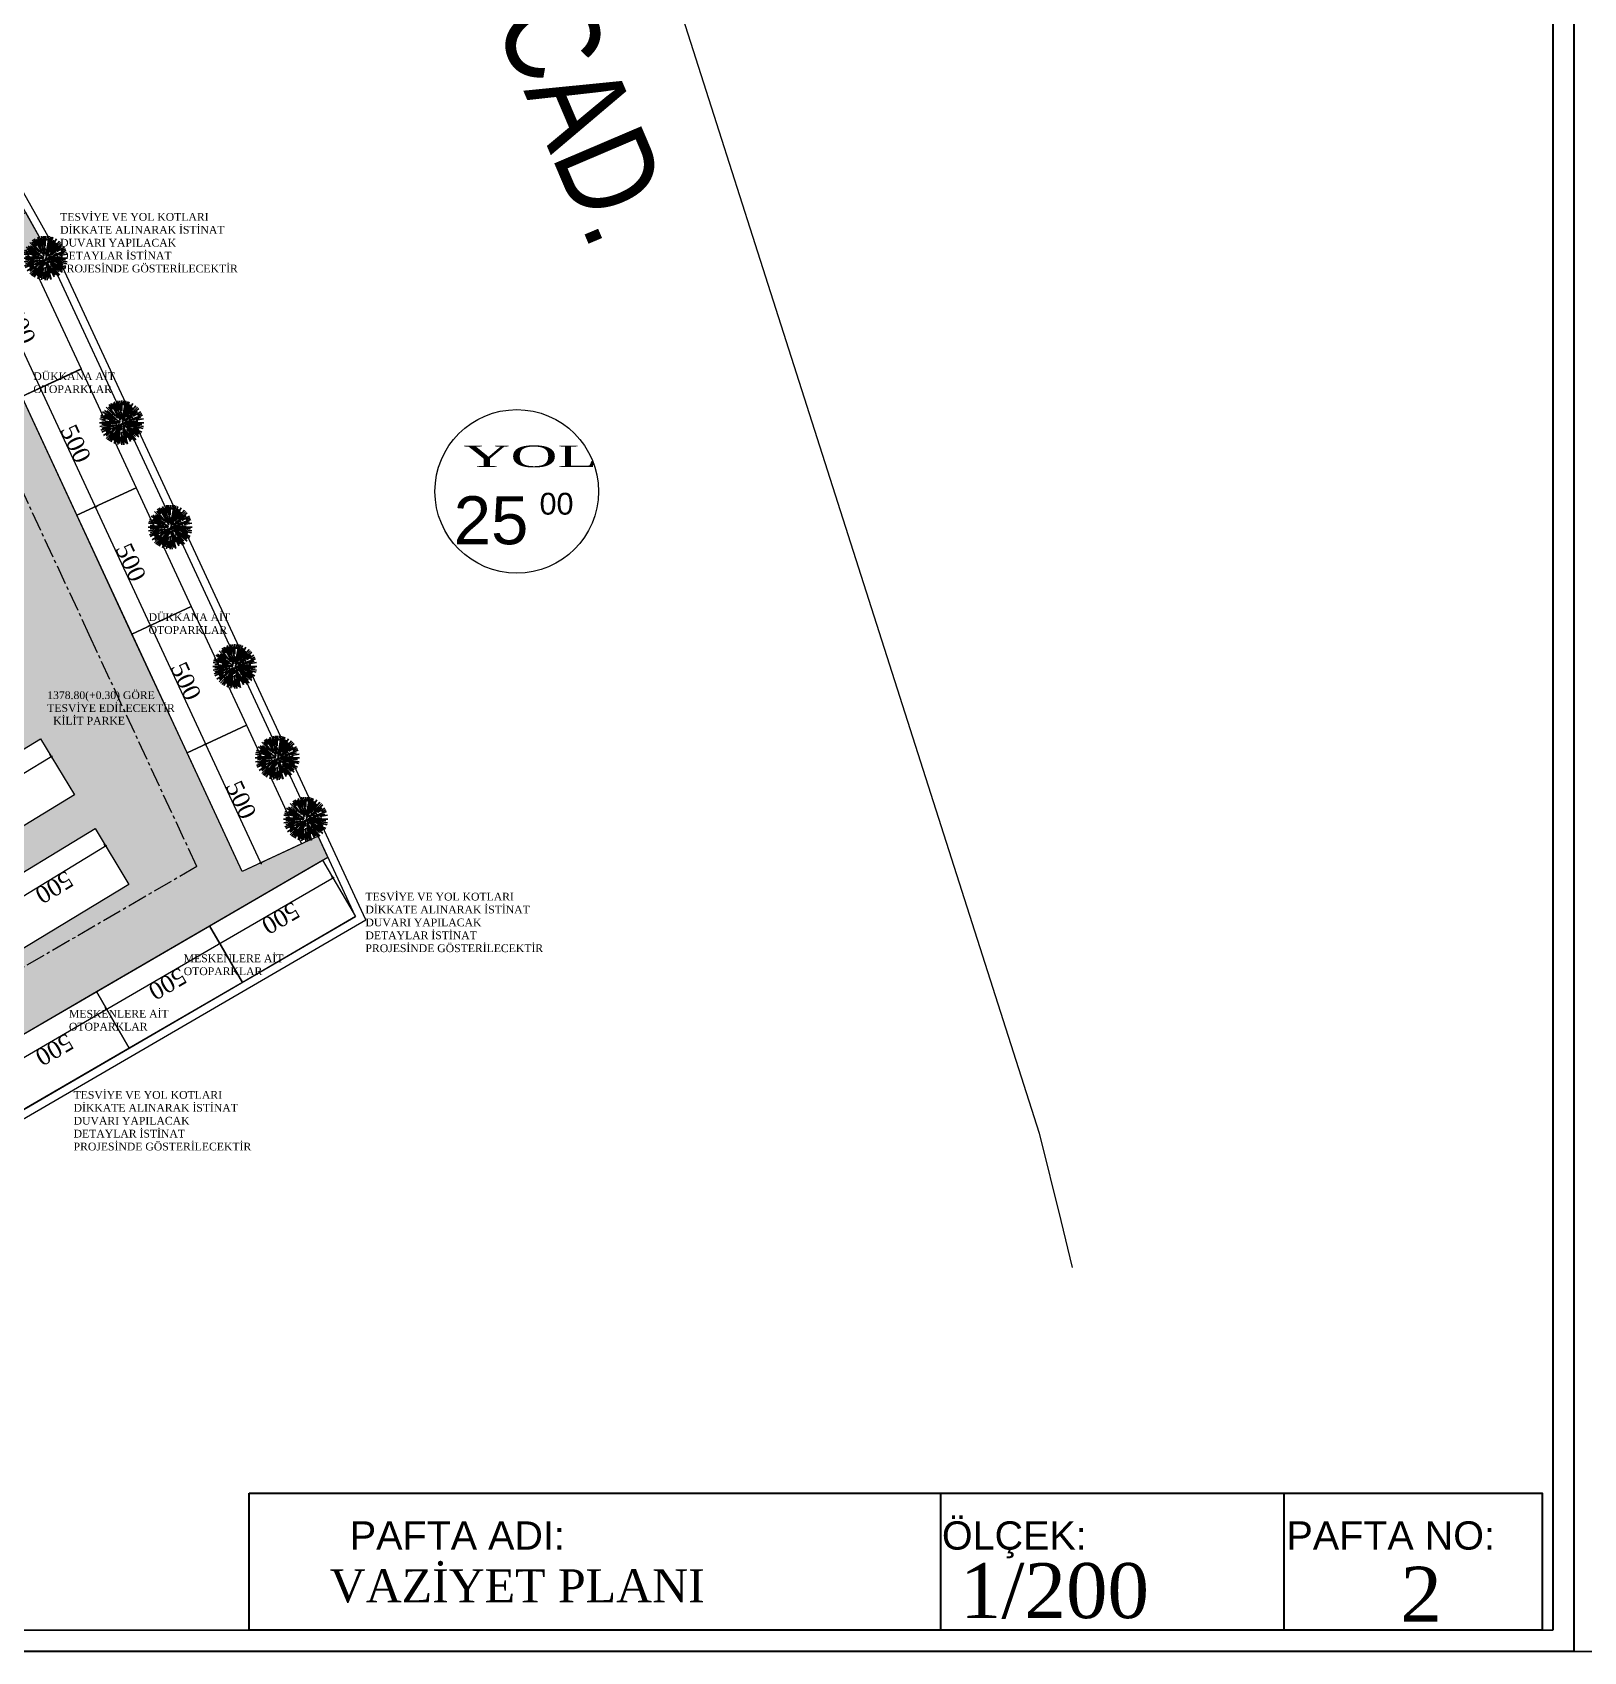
# Model space of a CAD drawing. Header units: millimetres. Extents: x 2232 to 85269, y -3593 to 5869.
# Drawn here: x 9648 to 11130, y -3593 to -2047 of the extents above; entities that cross this region are included whole.
import ezdxf

# ---------------------------------------------------------------- set-up
doc = ezdxf.new("R2010")
doc.units = ezdxf.units.MM
doc.linetypes.add('CENTER2', pattern=[112.5, 75, -12.5, 12.5, -12.5])
for name, color, linetype, lineweight in [('03_PARSEL_ALN_YENI', 40, 'Continuous', 0), ('duvar', 232, 'Continuous', 30), ('gorunus2', 21, 'Continuous', 5), ('sıva iç', 21, 'Continuous', 0), ('taramaa', 8, 'Continuous', 13), ('TEVHID', 4, 'Continuous', 0), ('yazı', 11, 'Continuous', 20), ('YOLATERK', 143, 'Continuous', 0), ('çerceve', 4, 'Continuous', 30), ('ÖLÇÜ İÇ', 7, 'Continuous', 9)]:
    doc.layers.add(name, color=color, linetype=linetype, lineweight=lineweight)
for name, color, linetype in [('BOSQUENUEVO', 64, 'Continuous'), ('LINES', 50, 'Continuous'), ('YAZI_YOL', 7, 'Continuous')]:
    doc.layers.add(name, color=color, linetype=linetype)
doc.styles.add('m2', font='arial.ttf', dxfattribs={"width": 0.8, "height": 16})
doc.styles.add('MEKANISIMLERI', font='arial.ttf', dxfattribs={"height": 12})
doc.styles.add('ROMANT', font='times.ttf')
doc.styles.get("Standard").update_dxf_attribs({"font": 'arial.ttf'})
doc.styles.add('Times roman', font='times.ttf')
doc.dimstyles.new('VAZİYET ÖLÇÜ', dxfattribs={"dimtxt": 65, "dimasz": 5, "dimexe": 5, "dimexo": 0, "dimgap": 0, "dimtad": 1, "dimdec": 0, "dimzin": 3, "dimdsep": 46, "dimtxsty": 'ROMANT', "dimblk": 'fm-dim', "dimcen": 9, "dimdle": 1.25, "dimse1": 1, "dimse2": 1, "dimaunit": 1, "dimadec": 4, "dimazin": 0, "dimtfac": 0.75, "dimtdec": 0, "dimtix": 1, "dimtofl": 0, "dimtmove": 2, "dimatfit": 3, "dimldrblk": '11_AR2', "dimfxl": 1, "dimtvp": 1, "dimtolj": 1, "dimtzin": 3, "dimarcsym": 0})

# ---------------------------------------------------------------- blocks, each defined once
blk = doc.blocks.new('fm-dim')
at = {"linetype": 'Continuous'}
for p, q in [((-0.5, 0), (-1, 0)), ((0, 0.5), (0, 2)), ((0, -0.5), (0, -2)), ((0.5, 0), (1, 0))]:
    blk.add_line(p, q, dxfattribs=at)
at = {"color": 9, "linetype": 'Continuous'}
blk.add_circle((0, 0), 0.5, dxfattribs=at)
blk = doc.blocks.new('*D20')
at = {"layer": 'Defpoints', "color": 0, "transparency": 16777216}
for p in [(784747.6, -318397.9, -11.6), (784747.6, -318397.9), (784747.6, -318897.9, -11.6)]:
    blk.add_point(p, dxfattribs=at)
at = {"layer": 'ÖLÇÜ İÇ', "color": 0, "lineweight": -2, "transparency": 16777216}
blk.add_line((784747.6, -318892.9), (784747.6, -318402.9), dxfattribs=at)
at = {"layer": 'ÖLÇÜ İÇ', "color": 0, "lineweight": -2, "transparency": 16777216, "xscale": 5, "yscale": 5, "zscale": 5}
for p, rotation in [((784747.6, -318397.9), 90.00000000002727), ((784747.6, -318897.9), 270.0000000000273)]:
    blk.add_blockref('fm-dim', p, dxfattribs=dict(at, rotation=rotation))
at = {"layer": 'ÖLÇÜ İÇ', "color": 0, "transparency": 16777216, "insert": (784780.6, -318647.9), "char_height": 65, "attachment_point": 5, "rotation": 270, "style": 'ROMANT'}
blk.add_mtext('\\A1;500', dxfattribs=at)
blk = doc.blocks.new('11_AR2')
blk.add_line((-0.5, 0), (-1, 0))
blk.add_circle((0, 0), 0.5)
blk = doc.blocks.new('02PTRX23')
at = {"color": 0, "linetype": 'ByBlock'}
for p, q in [((-0.208, 0.302), (-0.286, 0.413)), ((-0.027, 0.052), (-0.249, 0.436)), ((-0.071, 0.157), (-0.2, 0.435)), ((-0.092, 0.258), (-0.17, 0.473)), ((-0.02, 0.084), (-0.118, 0.449)), ((-0.058, 0.34), (-0.086, 0.496)), ((-0.008, 0.105), (-0.042, 0.501)), ((0.001, 0.275), (0.001, 0.503)), ((0.011, 0.06), (0.088, 0.496)), ((0.027, 0.074), (0.172, 0.473)), ((0.036, 0.399), (0.045, 0.501)), ((0.043, 0.075), (0.251, 0.436)), ((0.059, 0.218), (0.131, 0.486)), ((0.073, 0.157), (0.192, 0.412)), ((0.108, 0.131), (0.322, 0.386)), ((-0.043, 0.003), (-0.499, 0.003)), ((-0.364, 0.067), (-0.491, 0.09)), ((-0.145, 0.042), (-0.482, 0.133)), ((-0.203, 0.077), (-0.469, 0.174)), ((-0.16, 0.017), (-0.45, 0.043)), ((-0.026, 0.019), (-0.432, 0.253)), ((-0.138, 0.068), (-0.389, 0.185)), ((-0.122, 0.089), (-0.388, 0.276)), ((-0.144, 0.149), (-0.352, 0.357)), ((-0.198, 0.17), (-0.331, 0.282)), ((-0.088, 0.109), (-0.302, 0.364)), ((-0.068, 0.015), (-0.285, 0.054)), ((0.001, 0.003), (0.397, -0.141)), ((0.001, 0.003), (0.077, -0.106)), ((0.012, 0.018), (0.075, 0.108)), ((0.047, 0.011), (0.233, 0.044)), ((0.073, 0.045), (0.22, 0.129)), ((0.076, 0.066), (0.384, 0.325)), ((0.084, 0.003), (0.501, 0.003)), ((0.086, 0.026), (0.435, 0.119)), ((0.114, 0.164), (0.245, 0.351)), ((0.123, 0.088), (0.361, 0.255)), ((0.152, 0.016), (0.362, 0.035)), ((0.168, 0.064), (0.471, 0.174)), ((0.188, 0.19), (0.355, 0.357)), ((0.263, 0.154), (0.434, 0.253)), ((0.32, 0.059), (0.494, 0.09)), ((0.355, 0.168), (0.454, 0.214)), ((-0.246, -0.04), (-0.491, -0.084)), ((-0.105, -0.035), (-0.469, -0.168)), ((-0.254, -0.116), (-0.452, -0.208)), ((-0.116, -0.007), (-0.45, -0.036)), ((-0.162, -0.041), (-0.449, -0.117)), ((-0.259, -0.179), (-0.408, -0.284)), ((-0.155, -0.087), (-0.358, -0.204)), ((-0.068, -0.066), (-0.352, -0.35)), ((-0.109, -0.09), (-0.349, -0.291)), ((-0.183, -0.217), (-0.32, -0.38)), ((-0.014, -0.019), (-0.286, -0.406)), ((-0.101, -0.174), (-0.249, -0.43)), ((-0.047, -0.031), (-0.218, -0.15)), ((-0.057, -0.121), (-0.183, -0.391)), ((-0.027, -0.075), (-0.17, -0.467)), ((-0.03, -0.112), (-0.118, -0.441)), ((-0.038, -0.22), (-0.086, -0.489)), ((-0.027, -0.318), (-0.04, -0.466)), ((-0.002, -0.028), (-0.014, -0.167)), ((0.001, -0.199), (0.001, -0.497)), ((0.023, -0.077), (0.131, -0.48)), ((0.024, -0.128), (0.083, -0.46)), ((0.026, -0.286), (0.045, -0.495)), ((0.036, -0.003), (0.494, -0.084)), ((0.037, -0.074), (0.198, -0.418)), ((0.047, -0.123), (0.124, -0.336)), ((0.062, -0.058), (0.312, -0.308)), ((0.065, -0.05), (0.384, -0.318)), ((0.077, -0.032), (0.106, -0.046)), ((0.101, -0.17), (0.222, -0.38)), ((0.118, -0.064), (0.434, -0.247)), ((0.119, -0.137), (0.322, -0.38)), ((0.128, -0.008), (0.457, -0.037)), ((0.159, -0.223), (0.288, -0.406)), ((0.169, -0.114), (0.382, -0.264)), ((0.177, -0.044), (0.484, -0.126)), ((0.262, -0.118), (0.454, -0.208))]:
    blk.add_line(p, q, dxfattribs=at)
blk = doc.blocks.new('FGFDGFDG')
at = {"layer": 'ÖLÇÜ İÇ', "color": 3}
blk.add_lwpolyline([(784669.4, -318397.9), (784919.4, -318397.9), (784919.4, -318897.9), (784669.4, -318897.9)], close=True, dxfattribs=at)
at = {"layer": 'ÖLÇÜ İÇ'}
dim = blk.add_aligned_dim(p1=(784747.6, -318897.9), p2=(784747.6, -318397.9), distance=0, dimstyle='VAZİYET ÖLÇÜ', dxfattribs=at)
dim.commit()
dim.dimension.update_dxf_attribs({"geometry": '*D20', "text_midpoint": (784780.6, -318647.9, 11.6)})
blk = doc.blocks.new('fgfd')
at = {"layer": 'taramaa'}
h = blk.add_hatch(dxfattribs=at)
h.set_pattern_fill('AR-HBONE', color=256, scale=8)
h.set_pattern_definition([(45, (66715.295, 0), (0, 45.254834), [96, -32]), (135, (66737.922, 22.627), (4e-15, 45.254834), [96, -32])])
h.paths.add_polyline_path([(1152046.3, -446180.5), (1151618.9, -446440), (1151489.1, -446226.3), (1151916.5, -445966.8)], flags=16)
h.paths.add_polyline_path([(1151191.5, -446699.5), (1151061.7, -446485.8), (1151489.1, -446226.3), (1151618.9, -446440)], flags=16)
h.paths.add_polyline_path([(1150983.8, -446357.6), (1150854, -446143.9), (1151281.4, -445884.4), (1151411.2, -446098.1)], flags=16)
h.paths.add_polyline_path([(1151411.2, -446098.1), (1151281.4, -445884.4), (1151708.8, -445625), (1151838.6, -445838.7)], flags=16)
h.paths.add_polyline_path([(1152046.3, -446180.5), (1151916.5, -445966.8), (1152343.9, -445707.3), (1152473.7, -445921)], flags=16)
h.paths.add_polyline_path([(1152473.7, -445921), (1152343.9, -445707.3), (1152771.3, -445447.9), (1152901.1, -445661.6)], flags=16)
h.paths.add_polyline_path([(1151838.6, -445838.7), (1151708.8, -445625), (1152136.2, -445365.5), (1152266, -445579.2)], flags=16)
h.paths.add_polyline_path([(1152266, -445579.2), (1152136.2, -445365.5), (1152563.6, -445106), (1152693.4, -445319.7)], flags=16)
h.paths.add_polyline_path([(1152058.4, -445237.2), (1151928.7, -445023.5), (1152356.1, -444764.1), (1152485.8, -444977.8)], flags=16)
h.paths.add_polyline_path([(1151631, -445496.7), (1151501.3, -445283), (1151928.7, -445023.5), (1152058.4, -445237.2)], flags=16)
h.paths.add_polyline_path([(1151203.6, -445756.2), (1151073.9, -445542.5), (1151501.3, -445283), (1151631, -445496.7)], flags=16)
h.paths.add_polyline_path([(1150776.2, -446015.7), (1150646.5, -445802), (1151073.9, -445542.5), (1151203.6, -445756.2)], flags=16)
h.paths.add_polyline_path([(1150866.3, -445200.6), (1150996, -445414.3), (1150568.6, -445673.8), (1150438.9, -445460.1)], flags=16)
h.paths.add_polyline_path([(1151850.8, -444895.3), (1151423.4, -445154.8), (1151293.7, -444941.1), (1151721.1, -444681.6)], flags=16)
h.paths.add_polyline_path([(1151293.7, -444941.1), (1151423.4, -445154.8), (1150996, -445414.3), (1150866.3, -445200.6)], flags=16)
h.paths.add_polyline_path([(1152148.5, -444422.2), (1152278.2, -444635.9), (1151850.8, -444895.3), (1151721.1, -444681.6)], flags=16)
h.paths.add_polyline_path([(1151940.9, -444080.3), (1152070.6, -444294), (1151643.2, -444553.4), (1151513.5, -444339.7)], flags=16)
h.paths.add_polyline_path([(1151513.5, -444339.7), (1151643.2, -444553.4), (1151215.8, -444812.9), (1151086.1, -444599.2)], flags=16)
h.paths.add_polyline_path([(1151086.1, -444599.2), (1151215.8, -444812.9), (1150788.4, -445072.4), (1150658.7, -444858.7)], flags=16)
h.paths.add_polyline_path([(1150658.7, -444858.7), (1150788.4, -445072.4), (1150361, -445331.9), (1150231.3, -445118.2)], flags=16)
h.paths.add_polyline_path([(1150364.3, -441013), (1150323.1, -441003), (1150410.1, -440950.2), (1150451.3, -440960.3)])
edge = h.paths.add_edge_path()
edge.add_arc((1150366, -441023.7), 10.8, 31.26243, 99.68581)
edge.add_line((1150364.2, -441013.1), (1150463.4, -440952.9))
edge.add_line((1150463.4, -440952.9), (1149947, -440102.4))
edge.add_line((1149947, -440102.4), (1149895, -440134))
edge.add_line((1149895, -440134), (1149895, -440133.8))
edge.add_arc((1149886.3, -440127.6), 10.8, 324.68581, 391.26243)
edge.add_line((1149895.4, -440122), (1149941.2, -440094.2))
edge.add_arc((1149950.4, -440088.7), 10.8, 211.26243, 301.26243)
edge.add_line((1149955.9, -440097.8), (1150471.5, -440947.1))
edge.add_arc((1150477.1, -440956.3), 10.8, 121.26243, 211.26243)
edge.add_line((1150467.9, -440961.9), (1150375.2, -441018.2))
h.paths.add_polyline_path([(1149944.3, -440155.7), (1149954.3, -440114.5), (1150456, -440940.8), (1150414.8, -440930.8)])
h.paths.add_polyline_path([(1150387.3, -440924), (1150414.8, -440930.8), (1150422.2, -440942.8), (1150394.7, -440936.1)])
h.paths.add_polyline_path([(1149601, -439773.3), (1149607.7, -439745.8), (1149865.5, -440170.4), (1149858.8, -440197.9)])
h.paths.add_polyline_path([(1149588.3, -439741.1), (1149600.4, -439733.8), (1149607.7, -439745.8), (1149610.1, -439735.9), (1149593.2, -439721.1)])
h.paths.add_polyline_path([(1147763.2, -440802.4), (1149115.9, -439981.1), (1149121.1, -439989.6), (1149581, -439710.4), (1149559.9, -439692.1), (1149772, -439448.1), (1149284.7, -439024.9), (1149008.1, -439091.7), (1148514.2, -439278.6), (1148524.9, -439306.6), (1148393, -439397.7), (1148753, -439744.7), (1148579.5, -439924.7), (1148554.4, -439900.5), (1147860.3, -440620.4), (1147500.4, -440273.4), (1147464.5, -440310.5)])
h.paths.add_polyline_path([(1150165.9, -444923.9), (1150174.2, -444937.4), (1150179.5, -444915.6)])
h.paths.add_polyline_path([(1152027.6, -443770.2), (1152055, -443777), (1152047.7, -443764.9), (1152020.2, -443758.2)])
h.paths.add_polyline_path([(1151378.9, -442460.9), (1151880.6, -443287.3), (1151839.4, -443277.2), (1151368.8, -442502.1)])
h.paths.add_polyline_path([(1151880.6, -443287.3), (1151887.9, -443299.3), (1151846.7, -443289.3), (1151839.4, -443277.2)])
h.paths.add_polyline_path([(1151755.1, -443321.5), (1151782.6, -443328.2), (1151794.7, -443320.9), (1151767.2, -443314.1)])
h.paths.add_polyline_path([(1151359.5, -442456.2), (1151349.4, -442497.4), (1151262.4, -442550.2), (1151272.5, -442508.9)])
edge = h.paths.add_edge_path()
edge.add_line((1150371.6, -441032.9), (1151258.2, -442493.4))
edge.add_arc((1151263.8, -442502.5), 10.8, 121.26243, 189.68581)
edge.add_line((1151253.2, -442504.4), (1151253.1, -442504.2))
edge.add_line((1151253.1, -442504.2), (1151238.3, -442564.8))
edge.add_line((1151238.3, -442564.8), (1151250.4, -442557.5))
edge.add_line((1151250.4, -442557.5), (1151257.7, -442569.6))
edge.add_line((1151257.7, -442569.6), (1151262.4, -442550.2))
edge.add_line((1151262.4, -442550.2), (1151361.5, -442490))
edge.add_line((1151361.5, -442490), (1151354.8, -442517.5))
edge.add_line((1151354.8, -442517.5), (1151362.1, -442529.6))
edge.add_line((1151362.1, -442529.6), (1151368.8, -442502.1))
edge.add_line((1151368.8, -442502.1), (1151839.4, -443277.2))
edge.add_line((1151839.4, -443277.2), (1151811.9, -443270.5))
edge.add_line((1151811.9, -443270.5), (1151819.2, -443282.6))
edge.add_line((1151819.2, -443282.6), (1151807.1, -443289.9))
edge.add_line((1151807.1, -443289.9), (1151875.8, -443306.7))
edge.add_line((1151875.8, -443306.7), (1151835.9, -443330.9))
edge.add_line((1151835.9, -443330.9), (1151835.7, -443331))
edge.add_arc((1151837.5, -443341.6), 10.8, 99.68581, 142.83904)
edge.add_line((1151829, -443335.1), (1151823.8, -443338.3))
edge.add_line((1151823.8, -443338.3), (1151782.6, -443328.2))
edge.add_line((1151782.6, -443328.2), (1151789.9, -443340.3))
edge.add_line((1151789.9, -443340.3), (1151831.1, -443350.4))
edge.add_line((1151831.1, -443350.4), (1151831, -443350.2))
edge.add_arc((1151837.5, -443341.6), 10.8, 232.83904, 301.26243)
edge.add_line((1151843.1, -443350.8), (1152104.4, -443781.2))
edge.add_arc((1152110, -443790.4), 10.8, 121.26243, 211.26243)
edge.add_line((1152100.8, -443796), (1150187.3, -444957.7))
edge.add_arc((1150178.1, -444963.2), 10.8, 31.26243, 121.26243)
edge.add_line((1150172.6, -444954), (1150157.4, -444929))
edge.add_line((1150157.4, -444929), (1149896.7, -445087.3))
edge.add_line((1149896.7, -445087.3), (1151175.6, -447193.5))
edge.add_line((1151175.6, -447193.5), (1151179.2, -447191.9))
edge.add_line((1151179.2, -447191.9), (1151078.5, -446963.1))
edge.add_line((1151078.5, -446963.1), (1151536.2, -446761.8))
edge.add_line((1151536.2, -446761.8), (1151636.9, -446990.6))
edge.add_line((1151636.9, -446990.6), (1151861.8, -446891.7))
edge.add_line((1151861.8, -446891.7), (1152037.4, -446789.7))
edge.add_line((1152037.4, -446789.7), (1151911.7, -446573.5))
edge.add_line((1151911.7, -446573.5), (1153660.8, -445557.1))
edge.add_line((1153660.8, -445557.1), (1153623.8, -445477.3))
edge.add_line((1153623.8, -445477.3), (1153333.6, -445612))
edge.add_line((1153333.6, -445612), (1152280.8, -443344.5))
edge.add_line((1152280.8, -443344.5), (1152571, -443209.8))
edge.add_line((1152571, -443209.8), (1152506.7, -443095.2))
edge.add_line((1152506.7, -443095.2), (1152227.7, -443251.9))
edge.add_line((1152227.7, -443251.9), (1151493.2, -441944))
edge.add_line((1151493.2, -441944), (1151206.1, -441582.1))
edge.add_line((1151206.1, -441582.1), (1151248.7, -441515.1))
edge.add_line((1151248.7, -441515.1), (1151245.3, -441512.6))
edge.add_line((1151245.3, -441512.6), (1151214.1, -441536.2))
edge.add_line((1151214.1, -441536.2), (1150621.6, -440766.7))
edge.add_line((1150621.6, -440766.7), (1150609.1, -440750.1))
edge.add_line((1150609.1, -440750.1), (1150263.2, -440389))
edge.add_line((1150263.2, -440389), (1150277, -440375.8))
edge.add_line((1150277, -440375.8), (1149969.8, -440055.2))
edge.add_line((1149969.8, -440055.2), (1149936.8, -440020.7))
edge.add_line((1149936.8, -440020.7), (1149666.7, -439785.1))
edge.add_line((1149666.7, -439785.1), (1149875.6, -440129.2))
edge.add_line((1149875.6, -440129.2), (1149865.5, -440170.4))
edge.add_line((1149865.5, -440170.4), (1149607.7, -439745.8))
edge.add_line((1149607.7, -439745.8), (1149601, -439773.3))
edge.add_line((1149601, -439773.3), (1149858.8, -440197.9))
edge.add_line((1149858.8, -440197.9), (1149847, -440246))
edge.add_line((1149847, -440246), (1149861.7, -440270.2))
edge.add_line((1149861.7, -440270.2), (1149884.9, -440175.2))
edge.add_line((1149884.9, -440175.2), (1149924.8, -440150.9))
edge.add_line((1149924.8, -440150.9), (1149885.9, -440310.1))
edge.add_line((1149885.9, -440310.1), (1149900.6, -440334.3))
edge.add_line((1149900.6, -440334.3), (1149944.3, -440155.7))
edge.add_line((1149944.3, -440155.7), (1150414.8, -440930.8))
edge.add_line((1150414.8, -440930.8), (1150387.3, -440924))
edge.add_line((1150387.3, -440924), (1150394.7, -440936.1))
edge.add_line((1150394.7, -440936.1), (1150463.4, -440952.9))
edge.add_line((1150463.4, -440952.9), (1150451.3, -440960.3))
edge.add_line((1150451.3, -440960.3), (1150410.1, -440950.2))
edge.add_line((1150410.1, -440950.2), (1150323.1, -441003))
edge.add_line((1150323.1, -441003), (1150303.7, -440998.2))
edge.add_line((1150303.7, -440998.2), (1150311, -441010.3))
edge.add_line((1150311, -441010.3), (1150298.9, -441017.6))
edge.add_line((1150298.9, -441017.6), (1150359.6, -441032.5))
edge.add_line((1150359.6, -441032.5), (1150359.5, -441032.3))
edge.add_arc((1150366, -441023.7), 10.8, 232.83904, 301.26243)
blk.add_polyline3d([(1156094.7, -438306.3, -138060.7), (1154059.6, -439355.5, -138060.7), (1156378.6, -446612.4, -138060.7), (1156460.8, -446945.8, -138060.7), (1156504.9, -447124.5, -138060.7)])
at = {"layer": '03_PARSEL_ALN_YENI', "lineweight": 0}
blk.add_lwpolyline([(1151738.2, -441665.3), (1151382.9, -441172.2), (1151276.1, -441035.9), (1150767.7, -440386.9), (1150268.7, -439856.7), (1150108, -439700.1), (1149320.5, -439016.3), (1149008.1, -439091.7), (1148510.8, -439279.9), (1148228.6, -439474.7), (1147139.8, -440604.1), (1147181.3, -440672.6), (1149853.9, -445074.7), (1150019.8, -445347.9), (1151163.6, -447231.5), (1151875.4, -446918.5), (1153805.3, -445796.9), (1152597.8, -443196.1)], close=True, dxfattribs=at)
blk.add_lwpolyline([(1147177.4, -440608.3), (1147177.4, -440608.3), (1147207, -440657), (1149879.5, -445059.1), (1150045.4, -445332.4), (1151175.6, -447193.5), (1151861.8, -446891.7), (1153766.5, -445784.7), (1152571, -443209.8), (1151712.9, -441681.5), (1151358.9, -441190.2), (1151252.5, -441054.4), (1150744.9, -440406.4), (1150247.3, -439877.8), (1150087.7, -439722.2), (1149284.7, -439024.9)], dxfattribs=at)
at = {"layer": 'duvar', "color": 1, "lineweight": 15}
blk.add_circle((1154382.4, -444160.2), 312.3, dxfattribs=at)
blk.add_circle((1154382.4, -444160.2), 312.3, dxfattribs=at)
at = {"layer": 'taramaa'}
blk.add_lwpolyline([(1150157.4, -444929), (1149896.7, -445087.3), (1151175.6, -447193.5), (1151179.2, -447191.9), (1151078.5, -446963.1), (1151536.2, -446761.8), (1151636.9, -446990.6), (1151861.8, -446891.7), (1152037.4, -446789.7), (1151911.7, -446573.5), (1153660.8, -445557.1), (1153623.8, -445477.3), (1153333.6, -445612), (1152280.8, -443344.5), (1152571, -443209.8), (1152506.7, -443095.2), (1152227.7, -443251.9), (1151493.2, -441944)], dxfattribs=at)
at = {"layer": 'TEVHID', "color": 3, "linetype": 'CENTER2', "lineweight": 0, "elevation": -138060.7}
blk.add_lwpolyline([(1149912, -440207.3), (1150154.1, -440464.5), (1150388, -440713.1), (1150628.3, -441019.7), (1150983.1, -441472.6), (1151154.9, -441711), (1151316, -441934.7), (1152152.4, -443424.1), (1152748, -444707.1), (1153159.7, -445593.8), (1151648.4, -446472.1), (1151178.8, -446678.6), (1150848.1, -446134), (1150276.2, -445192.2), (1150110.3, -444919), (1147623.5, -440822.8), (1148553.8, -439857.8), (1148744.8, -439725.9), (1149155.8, -439570.4), (1149187.3, -439562.8), (1149769.3, -440068.2)], close=True, dxfattribs=at)
at = {"layer": 'YOLATERK'}
blk.add_point((1152597.8, -443196.1, -124335.7), dxfattribs=at)
at = {"layer": 'BOSQUENUEVO', "xscale": 169.0139412621647, "yscale": 169.0139407928655, "zscale": 169.0139403734187, "rotation": 359.9999998959423}
for p in [(1152581.2, -443269.7), (1152873.2, -443898.5), (1153058.3, -444297.3), (1153305.3, -444829.2), (1153467.6, -445178.8), (1153576.2, -445412.8)]:
    blk.add_blockref('02PTRX23', p, dxfattribs=at)
at = {"layer": 'ÖLÇÜ İÇ'}
for p, rotation in [((306497.5, -484984.6), 24.90454566657977), ((306708, -485438.2), 24.90454566657977), ((306918.6, -485891.7), 24.90454566657977), ((307129.1, -486345.2), 24.90454566657977), ((307339.7, -486798.7), 24.90454566657977), ((1017518.9, 390864.2, -138060.7), 301.2624292926125), ((1017726.6, 390522.4, -138060.7), 301.2624292926125), ((1034644.2, 392836.5), 300.1641650014351), ((1034211.9, 392585.3), 300.1641650014351), ((1033779.6, 392334), 300.1641650014351)]:
    blk.add_blockref('FGFDGFDG', p, dxfattribs=dict(at, rotation=rotation))
at = {"layer": 'LINES', "linetype": 'Continuous', "style": 'm2', "width": 0.8}
blk.add_text('TURGUT ÖZEL CAD.', height=361.382, rotation=293.08868, dxfattribs=at).set_placement((1153131.5, -439636.4))
at = {"layer": 'YAZI_YOL', "lineweight": 0}
for s, height, p in [('25', 183.52, (1154141.7, -444362.3)), ('00', 83.42, (1154469.6, -444249.1))]:
    blk.add_text(s, height=height, dxfattribs=at).set_placement(p)
at = {"layer": 'yazı', "color": 2, "style": 'Times roman', "width": 2}
blk.add_text('YOL', height=82.61, dxfattribs=at).set_placement((1154178, -444067.7))
at = {"layer": 'yazı', "ltscale": 5, "char_height": 29.575, "attachment_point": 7, "rotation": 0, "style": 'Times roman'}
for s, insert, width in [('TESVİYE VE YOL KOTLARI DİKKATE ALINARAK İSTİNAT DUVARI YAPILACAK\\PDETAYLAR İSTİNAT PROJESİNDE GÖSTERİLECEKTİR', (1152638.1, -443324.1), 697.2), ('1378.80(+0.30) GÖRE TESVİYE EDİLECEKTİR', (1152588.6, -445003.5), 491.261), ('KİLİT PARKE', (1152611.4, -445051), 491.261), ('TESVİYE VE YOL KOTLARI DİKKATE ALINARAK İSTİNAT DUVARI YAPILACAK\\PDETAYLAR İSTİNAT PROJESİNDE GÖSTERİLECEKTİR', (1153804.5, -445920.7), 697.2), ('TESVİYE VE YOL KOTLARI DİKKATE ALINARAK İSTİNAT DUVARI YAPILACAK\\PDETAYLAR İSTİNAT PROJESİNDE GÖSTERİLECEKTİR', (1152689.4, -446678.2), 697.2)]:
    blk.add_mtext(s, dxfattribs=dict(at, insert=insert, width=width))
at = {"layer": 'yazı', "color": 2, "ltscale": 5, "char_height": 29.575, "width": 491.261, "attachment_point": 7, "rotation": 0, "style": 'Times roman'}
for s, insert in [('DÜKKANA AİT OTOPARKLAR', (1152535.7, -443784.9)), ('DÜKKANA AİT OTOPARKLAR', (1152976, -444705.1)), ('MESKENLERE AİT OTOPARKLAR', (1153110.1, -446008.6, 11.6)), ('MESKENLERE AİT OTOPARKLAR', (1152671.6, -446220.3))]:
    blk.add_mtext(s, dxfattribs=dict(at, insert=insert))
blk = doc.blocks.new('GGGGG')
at = {"layer": 'sıva iç'}
blk.add_blockref('fgfd', (0, 0), dxfattribs=at)

msp = doc.modelspace()

# ---------------------------------------------------------------- linework, layer by layer
msp.add_line((3332.4, -3593.4), (85269.2, -3593.4))
at = {"layer": 'çerceve'}
for points in [[(11120.6, -3593.4), (7226.5, -3593.4), (7226.5, 906.6), (11120.6, 906.6)], [(11100.6, -3573), (7246.5, -3573.4), (7246.5, 889.1), (11100.6, 889.1)], [(9855.4, -3442), (11090.6, -3442), (11090.6, -3573), (9855.4, -3573)]]:
    msp.add_lwpolyline(points, close=True, dxfattribs=at)
for points in [[(10516, -3442), (10516, -3573)], [(10843.8, -3442), (10843.8, -3573)]]:
    msp.add_lwpolyline(points, dxfattribs=at)

# ---------------------------------------------------------------- block references
at = {"layer": 'ÖLÇÜ İÇ', "xscale": 0.25, "yscale": 0.25, "zscale": 0.25}
msp.add_blockref('GGGGG', (-278484.5, 108554.7), dxfattribs=at)

# ---------------------------------------------------------------- texts
at = {"layer": 'gorunus2', "attachment_point": 1, "style": 'Times roman'}
for s, insert, char_height, width in [('VAZİYET PLANI', (9932.5, -3514.8), 31.5, 858.351), ('2', (10955.1, -3512.3), 52.5, 1027.892)]:
    msp.add_mtext(s, dxfattribs=dict(at, insert=insert, char_height=char_height, width=width))
at = {"layer": 'gorunus2', "insert": (10534.4, -3508.9, -69.6), "char_height": 52.5, "width": 1192.314, "attachment_point": 1}
msp.add_mtext('{\\fTimes New Roman|b0|i0|c162|p18;1/200}', dxfattribs=at)
at = {"layer": 'çerceve', "style": 'MEKANISIMLERI'}
for s, p in [('ÖLÇEK:', (10517.2, -3496)), ('PAFTA ADI:', (9951.7, -3496)), ('PAFTA NO:', (10846.3, -3496))]:
    msp.add_text(s, height=27, dxfattribs=at).set_placement(p)

doc.saveas('drawing.dxf')
